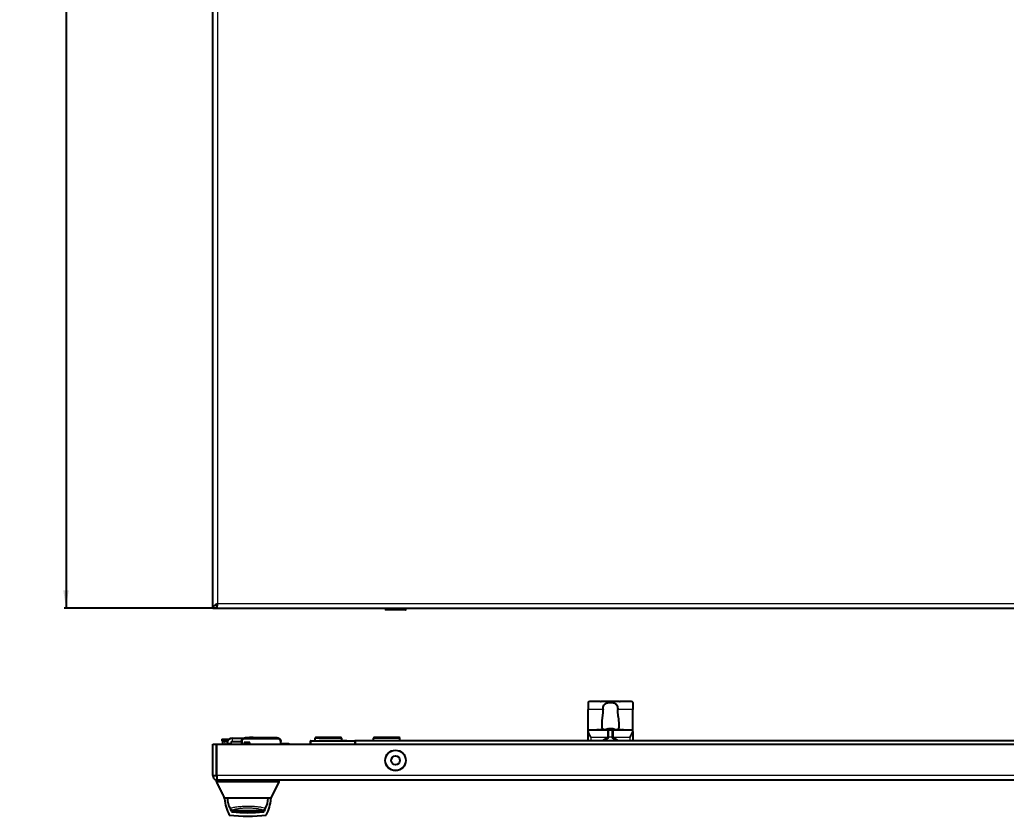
# Model space of a CAD drawing. Header units: millimetres. Extents: x -672 to 1653, y -981 to 741.
# Drawn here: x -672 to -121, y -981 to -536 of the extents above; entities that cross this region are included whole.
import ezdxf

# ---------------------------------------------------------------- set-up
doc = ezdxf.new("R2010")
doc.units = ezdxf.units.MM
doc.linetypes.add('SLD-Сплошная', pattern=[0])
doc.layers.add('FORMAT', color=7, linetype='SLD-Сплошная')
doc.styles.add('SLDTEXTSTYLE0', font='GOTHICI.TTF', dxfattribs={"width": 0.913})
doc.styles.add('SLDTEXTSTYLE1', font='GOTHIC.TTF', dxfattribs={"width": 0.913})
doc.dimstyles.new('SLDDIMSTYLE0', dxfattribs={"dimtxt": 20, "dimasz": 10, "dimexe": 0, "dimexo": 0.0625, "dimgap": 5, "dimtad": 2, "dimdec": 1, "dimrnd": 1e-09, "dimzin": 12, "dimdsep": 46, "dimtxsty": 'SLDTEXTSTYLE0', "dimsah": 1, "dimcen": 0.09, "dimadec": 0, "dimazin": 3, "dimtfac": 1, "dimtofl": 0, "dimtmove": 0, "dimatfit": 3, "dimfxl": 0, "dimfrac": 2, "dimtolj": 1, "dimtzin": 12, "dimarcsym": 0})

# ---------------------------------------------------------------- blocks, each defined once
blk = doc.blocks.new('_D_1')
at = {"layer": 'FORMAT'}
for p, q in [((-561.54, 490.59), (-646.83, 490.59)), ((-645.83, 490.59), (-645.83, -864.41)), ((-561.54, -864.41), (-646.83, -864.41))]:
    blk.add_line(p, q, dxfattribs=at)
for points in [[(-645.83, 490.59), (-647.37, 480.59), (-644.29, 480.59)], [(-645.83, -864.41), (-644.29, -854.41), (-647.37, -854.41)]]:
    blk.add_solid(points, dxfattribs=at)
at = {"layer": 'FORMAT', "insert": (-671.38, -216.47), "char_height": 20, "attachment_point": 1, "rotation": 90, "style": 'SLDTEXTSTYLE1'}
blk.add_mtext('1355', dxfattribs=at)

msp = doc.modelspace()

# ---------------------------------------------------------------- linework, layer by layer
at = {"color": 7, "linetype": 'SLD-Сплошная', "lineweight": 25}
for p, q in [((-563.83, -864.41), (-563.83, 490.59)), ((-563.83, -864.41), (-561.83, -864.41)), ((-561.53, -864.41), (-561.53, -862.41)), ((-561.53, -864.41), (427.87, -864.41)), ((-467.58, -864.41), (-467.58, -865.16)), ((-456.08, -865.16), (-456.08, -864.41)), ((-458.82, -865.41), (-467.33, -865.41)), ((-456.33, -865.41), (-458.82, -865.41)), ((-354.33, -917.18), (-354.33, -921.01)), ((-347.31, -916.61), (-352.83, -916.61)), ((-346.42, -916.56), (-346.94, -916.57)), ((-337.23, -916.51), (-346.42, -916.51)), ((-336.71, -916.57), (-337.23, -916.56)), ((-330.83, -916.61), (-336.34, -916.61)), ((-329.33, -917.18), (-329.33, -921.01)), ((-354.33, -932.51), (-354.33, -921.01)), ((-329.33, -932.51), (-329.33, -921.01)), ((-346.68, -928.29), (-346.68, -930.88)), ((-336.98, -930.88), (-336.98, -928.29)), ((-506.33, -936.51), (-506.83, -937.01)), ((-506.33, -936.51), (-492.33, -936.51)), ((-491.83, -937.01), (-492.33, -936.51)), ((-473.83, -936.51), (-474.33, -937.01)), ((-473.83, -936.51), (-459.83, -936.51)), ((-459.33, -937.01), (-459.83, -936.51)), ((-354.33, -933.39), (-354.33, -932.51)), ((-354.33, -932.51), (-340.83, -932.51)), ((-354.33, -938.51), (-354.33, -933.39)), ((-349.45, -932.41), (-349.45, -932.51)), ((-349.31, -932.41), (-349.31, -932.51)), ((-349.19, -932.41), (-349.19, -932.51)), ((-348.38, -932.41), (-349.19, -932.41)), ((-348.38, -932.41), (-348.38, -932.51)), ((-348.22, -932.41), (-348.22, -932.51)), ((-348.11, -932.41), (-348.11, -932.51)), ((-347.77, -932.41), (-347.77, -932.51)), ((-347.59, -932.41), (-347.59, -932.51)), ((-347.05, -932.41), (-347.05, -932.51)), ((-346.57, -932.41), (-346.57, -932.51)), ((-346.41, -932.41), (-346.41, -932.51)), ((-345.95, -932.41), (-345.95, -932.51)), ((-345.81, -932.41), (-345.81, -932.51)), ((-345.69, -932.41), (-345.69, -932.51)), ((-345.37, -932.41), (-345.37, -932.51)), ((-344.1, -932.41), (-345.21, -932.41)), ((-344.1, -932.41), (-344.1, -932.51)), ((-343.96, -932.41), (-343.96, -932.51)), ((-343.77, -932.41), (-343.77, -932.51)), ((-343.76, -932.41), (-343.76, -932.51)), ((-343.16, -932.41), (-343.76, -932.41)), ((-343.16, -932.41), (-343.16, -932.51)), ((-342.9, -932.19), (-342.92, -931.95)), ((-342.85, -932.19), (-342.89, -931.88)), ((-342.87, -932.04), (-342.86, -931.95)), ((-342.27, -932.41), (-342.84, -932.41)), ((-342.83, -936.51), (-342.83, -932.51)), ((-342.83, -932.51), (-340.83, -932.51)), ((-342.83, -936.51), (-342.83, -936.54)), ((-342.27, -932.41), (-342.27, -932.51)), ((-342.26, -932.41), (-342.26, -932.51)), ((-342.25, -932.41), (-342.08, -932.41)), ((-342.08, -932.41), (-342.08, -932.41)), ((-342.08, -932.41), (-342.08, -932.51)), ((-342.06, -932.41), (-342.06, -932.51)), ((-342.05, -931.92), (-342.05, -931.88)), ((-341.91, -932.41), (-341.91, -932.51)), ((-341.11, -932.41), (-341.91, -932.41)), ((-341.11, -932.41), (-341.11, -932.51)), ((-340.96, -932.41), (-340.96, -932.51)), ((-340.84, -932.41), (-340.84, -932.51)), ((-340.83, -932.51), (-340.83, -936.51)), ((-340.83, -936.54), (-340.83, -936.51)), ((-340.78, -931.96), (-340.77, -931.88)), ((-340.75, -932.44), (-340.56, -932.44)), ((-340.41, -932.08), (-340.4, -931.95)), ((-340.41, -932.41), (-340.41, -932.51)), ((-340.33, -932.51), (-329.33, -932.51)), ((-340.29, -932.41), (-340.29, -932.51)), ((-339.92, -932.41), (-339.92, -932.51)), ((-339.67, -932.41), (-339.67, -932.51)), ((-339.55, -932.41), (-339.55, -932.51)), ((-339.41, -932.41), (-339.41, -932.51)), ((-339.29, -932.41), (-339.29, -932.51)), ((-338.85, -932.41), (-338.85, -932.51)), ((-338.83, -932.41), (-338.85, -932.41)), ((-338.82, -932.41), (-338.82, -932.51)), ((-338.79, -932.41), (-338.79, -932.51)), ((-338.62, -932.41), (-338.62, -932.51)), ((-338.27, -932.41), (-338.27, -932.51)), ((-337.78, -932.41), (-337.78, -932.51)), ((-337.58, -932.41), (-337.58, -932.51)), ((-337.24, -932.41), (-337.24, -932.51)), ((-337.09, -932.41), (-337.09, -932.51)), ((-336.03, -932.41), (-337.09, -932.41)), ((-336.03, -932.41), (-336.03, -932.51)), ((-335.71, -932.41), (-335.71, -932.51)), ((-335.55, -932.41), (-335.55, -932.51)), ((-335.18, -932.41), (-335.18, -932.51)), ((-334.42, -932.41), (-335.18, -932.41)), ((-334.42, -932.41), (-334.42, -932.51)), ((-329.33, -933.39), (-329.33, -932.51)), ((-329.33, -933.39), (-329.33, -938.51)), ((-563.83, -940.51), (-561.83, -940.51)), ((-563.83, -957.91), (-563.83, -940.51)), ((-561.83, -957.91), (-561.83, -940.51)), ((-561.53, -957.91), (-561.53, -940.51)), ((-561.53, -940.51), (427.87, -940.51)), ((-558.83, -937.61), (-558.83, -938.51)), ((-558.83, -937.61), (-556.83, -937.61)), ((-556.83, -938.91), (-558.43, -938.91)), ((-558.23, -940.51), (-558.33, -938.91)), ((-556.83, -937.61), (-554.63, -937.61)), ((-555.62, -938.91), (-556.83, -938.91)), ((-555.83, -940.51), (-555.83, -940.01)), ((-553.83, -940.51), (-553.83, -940.01)), ((-552.83, -937.01), (-546.33, -937.01)), ((-552.83, -939.01), (-547.83, -939.01)), ((-547.83, -938.91), (-547.83, -940.41)), ((-546.43, -939.46), (-546.43, -940.41)), ((-543.23, -939.46), (-546.43, -939.46)), ((-546.43, -940.21), (-543.23, -940.21)), ((-527.83, -936.91), (-545.83, -936.91)), ((-543.23, -940.41), (-543.23, -939.46)), ((-525.83, -940.51), (-525.83, -938.91)), ((-521.43, -940.31), (-525.83, -940.31)), ((-509.33, -940.51), (-509.33, -938.81)), ((-509.03, -938.51), (-484.63, -938.51)), ((-506.83, -937.01), (-506.83, -938.51)), ((-491.83, -937.01), (-506.83, -937.01)), ((-504.47, -938.31), (-504.47, -938.51)), ((-500.66, -938.31), (-500.66, -938.51)), ((-500.66, -938.31), (-499.86, -938.31)), ((-499.86, -938.31), (-499.86, -938.51)), ((-499.86, -938.31), (-497.98, -938.31)), ((-498.53, -938.31), (-498.53, -938.28)), ((-497.98, -938.31), (-497.98, -938.51)), ((-497.98, -938.31), (-496.94, -938.31)), ((-496.94, -938.31), (-496.94, -938.51)), ((-496.94, -938.31), (-495.53, -938.31)), ((-495.37, -938.28), (-495.37, -938.51)), ((-495.28, -938.31), (-495.28, -938.51)), ((-495.28, -938.31), (-493.92, -938.31)), ((-493.92, -938.31), (-493.92, -938.51)), ((-493.92, -938.31), (-491.93, -938.31)), ((-491.93, -938.31), (-491.93, -938.51)), ((-491.93, -938.31), (-488.97, -938.31)), ((-491.83, -938.31), (-491.83, -937.01)), ((-488.97, -938.31), (-488.97, -938.51)), ((350.67, -938.51), (-484.33, -938.51)), ((-484.33, -938.51), (-484.33, -938.81)), ((-484.33, -938.81), (-484.33, -939.46)), ((-484.33, -939.46), (-484.33, -940.51)), ((-474.33, -937.01), (-474.33, -938.51)), ((-459.33, -937.01), (-474.33, -937.01)), ((-459.33, -938.51), (-459.33, -937.01)), ((-563.83, -957.91), (-561.83, -957.91)), ((-561.83, -961.51), (-561.83, -960.51)), ((-561.23, -960.51), (-561.83, -960.51)), ((427.57, -960.51), (-561.23, -960.51)), ((-532.33, -961.51), (-556.33, -961.51)), ((-531.33, -970.51), (-526.8, -961.45)), ((-526.83, -961.51), (-526.83, -960.51)), ((-554.92, -970.51), (-557.33, -970.51)), ((-557.29, -970.51), (-557.29, -970.72)), ((-533.73, -970.51), (-554.92, -970.51)), ((-531.33, -970.51), (-533.73, -970.51)), ((-531.37, -970.72), (-531.37, -970.51)), ((-550.16, -977.49), (-550.01, -977.49)), ((-550.16, -977.5), (-538.56, -977.5))]:
    msp.add_line(p, q, dxfattribs=at)
at = {"color": 7, "linetype": 'SLD-Сплошная', "lineweight": 18}
for p, q in [((-561.23, -265.76), (-561.23, -861.81)), ((-561.23, -861.81), (427.57, -861.81)), ((-467.58, -865.16), (-458.68, -865.16)), ((-458.68, -865.16), (-456.08, -865.16)), ((-345.92, -921.01), (-354.33, -921.01)), ((-329.33, -921.01), (-337.73, -921.01)), ((-352.83, -936.51), (-352.83, -938.51)), ((-352.83, -936.51), (-343.33, -936.51)), ((-345.21, -932.41), (-345.21, -932.51)), ((-343.33, -936.51), (-343.33, -932.51)), ((-343.33, -936.54), (-343.33, -936.51)), ((-343.33, -936.51), (-342.83, -936.51)), ((-343.33, -936.54), (-342.83, -936.54)), ((-340.83, -936.51), (-342.83, -936.51)), ((-340.83, -936.51), (-340.33, -936.51)), ((-340.83, -936.54), (-340.33, -936.54)), ((-340.33, -932.51), (-340.33, -936.51)), ((-340.33, -936.51), (-340.33, -936.54)), ((-340.33, -936.51), (-330.83, -936.51)), ((-330.83, -938.51), (-330.83, -936.51)), ((-558.83, -938.51), (-556.83, -938.51)), ((-557.32, -938.91), (-557.23, -940.51)), ((-556.83, -937.61), (-556.83, -938.51)), ((-556.83, -938.91), (-556.83, -938.51)), ((-556.83, -938.51), (-555.42, -938.51)), ((-553.83, -940.01), (-555.83, -940.01)), ((-552.83, -939.01), (-552.83, -937.01)), ((-547.33, -940.51), (-547.33, -938.91)), ((-545.83, -937.41), (-527.83, -937.41)), ((-526.33, -938.91), (-526.33, -940.51)), ((-521.43, -940.51), (-521.43, -940.31)), ((-509.03, -938.81), (-509.33, -938.81)), ((-509.03, -938.51), (-509.03, -938.81)), ((-484.63, -938.81), (-509.03, -938.81)), ((-509.03, -938.81), (-509.03, -940.51)), ((-503.23, -938.31), (-503.23, -938.51)), ((-484.63, -938.51), (-484.63, -938.81)), ((-484.63, -940.51), (-484.63, -938.81)), ((-484.33, -938.81), (-484.63, -938.81)), ((-343.69, -937.02), (-343.55, -937.5)), ((-340.1, -937.5), (-339.96, -937.02)), ((427.87, -957.91), (-561.53, -957.91)), ((-556.33, -961.51), (-556.33, -960.51)), ((-532.33, -961.51), (-532.33, -960.51))]:
    msp.add_line(p, q, dxfattribs=at)
at = {"color": 7, "linetype": 'SLD-Сплошная', "lineweight": 25, "flags": 128}
for points in [[(-553.44, -977.94), (-553.8, -977.05), (-553.91, -976.77)], [(-534.63, -976.45), (-534.85, -977.05), (-535.21, -977.94)]]:
    msp.add_lwpolyline(points, dxfattribs=at)
at = {"color": 7, "linetype": 'SLD-Сплошная', "lineweight": 25}
for radius in [5.75, 2.5]:
    msp.add_circle((-461.83, -949.51), radius, dxfattribs=at)
at = {"color": 7, "linetype": 'SLD-Сплошная', "lineweight": 18}
msp.add_circle((-461.83, -949.51), 5.5, dxfattribs=at)
at = {"color": 7, "linetype": 'SLD-Сплошная', "lineweight": 25}
for centre, radius, start, end in [((-467.33, -865.16), 0.25, 180, 270), ((-456.33, -865.16), 0.25, 270, 0), ((-341.83, -939.81), 8, 98.4177, 108.4444), ((-341.8, -936.15), 4.34, 104.9946, 114.6637), ((-343.14, -937.72), 5.54, 85.1407, 94.8593), ((-343.83, -936.54), 1, 286.0134, 0), ((-342.79, -931.98), 0.133, 135.21, 169.838), ((-341.77, -939.91), 8.03, 91.9998, 97.8361), ((-341.42, -933.56), 1.85, 119.6719, 132.7372), ((-341.35, -938.38), 6.5, 92.2465, 98.7173), ((-342.3, -938.33), 6.45, 85.7754, 87.764), ((-341.88, -939.91), 8.03, 82.1639, 88.0002), ((-339.83, -936.54), 1, 180, 253.9866), ((-341.98, -936.23), 4.43, 65.1575, 74.4573), ((-340.89, -933.51), 1.64, 72.5824, 85.536), ((-341.83, -939.81), 8, 70.1778, 81.5823), ((-341.82, -938.84), 7.03, 70.8069, 78.4341), ((-339.81, -934.54), 2.36, 82.549, 97.451), ((-558.43, -938.51), 0.4, 180, 270), ((-552.83, -940.01), 3, 90, 180), ((-552.83, -940.01), 1, 90, 180), ((-521.43, -940.91), 0.6, 41.8103, 90), ((-509.03, -938.81), 0.3, 90, 180), ((-484.63, -938.81), 0.3, 0, 90), ((-341.83, -943.51), 6.25, 106.0134, 126.8699), ((-341.83, -943.51), 6.25, 53.1301, 73.9866), ((-565.26, -970.72), 7.98, 358.267, 359.9999), ((-530.44, -968.15), 27, 185.961, 206.1695), ((-544.33, -970.51), 11.4, 180, 210.8742), ((-544.33, -970.51), 11.4, 329.0561, 0), ((-558.22, -968.15), 27, 333.8305, 354.0392), ((-523.39, -970.72), 7.98, 180, 181.7325), ((-544.33, -898.72), 82, 262.7534, 277.2466), ((-552.98, -977.74), 0.5, 203.0437, 263.7491), ((-544.33, -898.72), 80, 263.7491, 276.2509), ((-535.67, -977.74), 0.5, 276.2509, 336.9563)]:
    msp.add_arc(centre, radius, start, end, dxfattribs=at)
at = {"color": 7, "linetype": 'SLD-Сплошная', "lineweight": 18}
for centre, radius, start, end in [((-343.83, -936.54), 0.5, 286.0134, 0), ((-339.83, -936.54), 0.5, 180, 253.9866), ((-341.83, -943.51), 6.75, 106.0134, 132.2054), ((-341.83, -943.51), 6.75, 47.7946, 73.9866)]:
    msp.add_arc(centre, radius, start, end, dxfattribs=at)
at = {"color": 7, "linetype": 'SLD-Сплошная', "lineweight": 25}
for points, knots in [([(-561.23, -861.81), (-561.57, -862.03), (-561.91, -862.25), (-562.54, -862.68), (-562.82, -862.9), (-563.31, -863.33), (-563.5, -863.55), (-563.76, -863.98), (-563.83, -864.2), (-563.83, -864.41)], [0, 0, 0, 0, 0.25, 0.25, 0.5, 0.5, 0.75, 0.75, 1, 1, 1, 1]), ([(-561.23, -861.81), (-561.38, -862.25), (-561.54, -862.68), (-561.76, -863.55), (-561.83, -863.98), (-561.83, -864.41)], [0, 0, 0, 0, 0.5, 0.5, 1, 1, 1, 1]), ([(-561.53, -864.41), (-561.5, -864.41), (-561.48, -864.34), (-561.43, -864.08), (-561.4, -863.89), (-561.35, -863.41), (-561.33, -863.12), (-561.28, -862.49), (-561.25, -862.15), (-561.23, -861.81)], [0, 0, 0, 0, 0.25, 0.25, 0.5, 0.5, 0.75, 0.75, 1, 1, 1, 1]), ([(-561.53, -862.41), (-561.48, -862.41), (-561.43, -862.35), (-561.33, -862.13), (-561.28, -861.97), (-561.23, -861.81)], [0, 0, 0, 0, 0.5, 0.5, 1, 1, 1, 1]), ([(-352.83, -916.61), (-352.99, -916.62), (-353.33, -916.62), (-353.78, -916.69), (-354.12, -916.81), (-354.3, -916.97), (-354.32, -917.12), (-354.33, -917.18)], [0, 0, 0, 0, 0.2129, 0.425707, 0.640613, 0.853382, 1, 1, 1, 1]), ([(-347.31, -916.61), (-347.21, -916.6), (-347.08, -916.59), (-346.96, -916.57), (-346.94, -916.57)], [0, 0, 0, 0, 0.7894027, 1, 1, 1, 1]), ([(-345.92, -921.01), (-345.9, -920.6), (-345.86, -919.77), (-345.49, -918.67), (-344.85, -917.87), (-343.92, -917.38), (-342.77, -917.13), (-341.44, -917.09), (-340.09, -917.26), (-338.97, -917.73), (-338.24, -918.53), (-337.85, -919.56), (-337.74, -920.42), (-337.73, -920.91), (-337.73, -921.01)], [0, 0, 0, 0, 0.088505, 0.177138, 0.262858, 0.344694, 0.430485, 0.525193, 0.625645, 0.723911, 0.812494, 0.894483, 0.978997, 1, 1, 1, 1]), ([(-336.71, -916.57), (-336.69, -916.57), (-336.58, -916.59), (-336.45, -916.6), (-336.34, -916.61)], [0, 0, 0, 0, 0.161974, 1, 1, 1, 1]), ([(-329.33, -917.18), (-329.34, -917.09), (-329.37, -916.93), (-329.61, -916.77), (-329.97, -916.67), (-330.4, -916.62), (-330.69, -916.62), (-330.83, -916.61)], [0, 0, 0, 0, 0.205683, 0.411346, 0.618649, 0.832339, 1, 1, 1, 1]), ([(-345.92, -921.01), (-345.97, -922.01), (-346.08, -924.15), (-346.6, -926.59), (-346.66, -927.9), (-346.68, -928.29)], [0, 0, 0, 0, 0.378823, 0.812228, 1, 1, 1, 1]), ([(-336.98, -928.29), (-337.06, -927.38), (-337.23, -925.53), (-337.7, -922.93), (-337.73, -921.4), (-337.73, -921.01)], [0, 0, 0, 0, 0.417668, 0.852903, 1, 1, 1, 1]), ([(-346.68, -930.88), (-346.63, -931.15), (-346.55, -931.7), (-345.76, -932.15), (-344.76, -932.36), (-343.99, -932.39), (-343.71, -932.41)], [0, 0, 0, 0, 0.289157, 0.579411, 0.847533, 1, 1, 1, 1]), ([(-339.82, -932.41), (-339.38, -932.37), (-338.48, -932.31), (-337.54, -932), (-337.04, -931.51), (-337, -931.07), (-336.98, -930.88)], [0, 0, 0, 0, 0.255921, 0.530677, 0.799973, 1, 1, 1, 1]), ([(-354.33, -933.39), (-354.3, -933.56), (-354.25, -933.98), (-353.78, -934.93), (-353.25, -935.82), (-352.9, -936.39), (-352.83, -936.51), (-352.83, -936.51)], [0, 0, 0, 0, 0.19414, 0.485275, 0.898779, 0.996769, 1, 1, 1, 1]), ([(-349.31, -932.41), (-349.33, -932.41), (-349.37, -932.41), (-349.42, -932.41), (-349.45, -932.41), (-349.45, -932.41), (-349.45, -932.41)], [0, 0, 0, 0, 0.280836, 0.55925, 0.779182, 1, 1, 1, 1]), ([(-349.19, -932.41), (-349.19, -932.41), (-349.19, -932.41), (-349.21, -932.41), (-349.26, -932.41), (-349.29, -932.41), (-349.31, -932.41)], [0, 0, 0, 0, 0.280888, 0.559482, 0.77927, 1, 1, 1, 1]), ([(-348.22, -932.41), (-348.24, -932.41), (-348.28, -932.41), (-348.33, -932.41), (-348.36, -932.41), (-348.38, -932.41)], [0, 0, 0, 0, 0.280638, 0.560877, 1, 1, 1, 1]), ([(-348.11, -932.41), (-348.11, -932.41), (-348.11, -932.41), (-348.14, -932.41), (-348.18, -932.41), (-348.21, -932.41), (-348.22, -932.41)], [0, 0, 0, 0, 0.280941, 0.559114, 0.779089, 1, 1, 1, 1]), ([(-347.59, -932.41), (-347.65, -932.41), (-347.75, -932.41), (-347.77, -932.41), (-347.77, -932.41)], [0, 0, 0, 0, 0.559312, 1, 1, 1, 1]), ([(-347.05, -932.41), (-347.11, -932.41), (-347.23, -932.41), (-347.43, -932.41), (-347.53, -932.41), (-347.59, -932.41)], [0, 0, 0, 0, 0.280496, 0.560765, 1, 1, 1, 1]), ([(-346.57, -932.41), (-346.64, -932.41), (-346.77, -932.41), (-346.97, -932.41), (-347.05, -932.41)], [0, 0, 0, 0, 0.560137, 1, 1, 1, 1]), ([(-346.41, -932.41), (-346.41, -932.41), (-346.42, -932.41), (-346.53, -932.41), (-346.57, -932.41)], [0, 0, 0, 0, 0.559914, 1, 1, 1, 1]), ([(-345.81, -932.41), (-345.83, -932.41), (-345.87, -932.41), (-345.92, -932.41), (-345.95, -932.41), (-345.95, -932.41), (-345.95, -932.41)], [0, 0, 0, 0, 0.280765, 0.559178, 0.779175, 1, 1, 1, 1]), ([(-345.69, -932.41), (-345.69, -932.41), (-345.69, -932.41), (-345.72, -932.41), (-345.76, -932.41), (-345.79, -932.41), (-345.81, -932.41)], [0, 0, 0, 0, 0.280828, 0.559417, 0.779393, 1, 1, 1, 1]), ([(-345.21, -932.41), (-345.24, -932.41), (-345.28, -932.41), (-345.34, -932.41), (-345.37, -932.41), (-345.37, -932.41), (-345.37, -932.41)], [0, 0, 0, 0, 0.280951, 0.559967, 0.779431, 1, 1, 1, 1]), ([(-343.96, -932.41), (-343.96, -932.41), (-343.96, -932.41), (-344, -932.41), (-344.05, -932.41), (-344.08, -932.41), (-344.1, -932.41)], [0, 0, 0, 0, 0.280713, 0.558701, 0.779045, 1, 1, 1, 1]), ([(-343.76, -932.41), (-343.76, -932.41), (-343.77, -932.41), (-343.77, -932.41), (-343.77, -932.41)], [0, 0, 0, 0, 0.560081, 1, 1, 1, 1]), ([(-343.33, -932.51), (-343.33, -932.51), (-343.32, -932.51), (-343.32, -932.51), (-343.3, -932.51), (-343.27, -932.51), (-343.15, -932.51), (-342.93, -932.51), (-342.86, -932.51), (-342.83, -932.51)], [0, 0, 0, 0, 0.00167, 0.003889, 0.009531, 0.034361, 0.132751, 0.526214, 1, 1, 1, 1]), ([(-342.99, -932.41), (-343.01, -932.41), (-343.05, -932.41), (-343.13, -932.41), (-343.15, -932.41), (-343.16, -932.41)], [0, 0, 0, 0, 0.281226, 0.561522, 1, 1, 1, 1]), ([(-342.26, -932.41), (-342.26, -932.41), (-342.26, -932.41), (-342.26, -932.41), (-342.27, -932.41)], [0, 0, 0, 0, 0.559504, 1, 1, 1, 1]), ([(-341.91, -932.41), (-341.93, -932.41), (-341.97, -932.41), (-342.03, -932.41), (-342.06, -932.41), (-342.06, -932.41), (-342.06, -932.41)], [0, 0, 0, 0, 0.280855, 0.559718, 0.779518, 1, 1, 1, 1]), ([(-340.96, -932.41), (-340.99, -932.41), (-341.03, -932.41), (-341.08, -932.41), (-341.1, -932.41), (-341.11, -932.41), (-341.11, -932.41)], [0, 0, 0, 0, 0.280813, 0.559099, 0.77917, 1, 1, 1, 1]), ([(-340.84, -932.41), (-340.84, -932.41), (-340.85, -932.41), (-340.87, -932.41), (-340.92, -932.41), (-340.95, -932.41), (-340.96, -932.41)], [0, 0, 0, 0, 0.280912, 0.559405, 0.779108, 1, 1, 1, 1]), ([(-340.83, -932.51), (-340.79, -932.51), (-340.71, -932.51), (-340.45, -932.51), (-340.33, -932.51), (-340.33, -932.51)], [0, 0, 0, 0, 0.475461, 0.994056, 1, 1, 1, 1]), ([(-340.41, -932.41), (-340.43, -932.41), (-340.48, -932.41), (-340.53, -932.41), (-340.55, -932.41), (-340.56, -932.41), (-340.56, -932.41)], [0, 0, 0, 0, 0.280888, 0.559023, 0.779155, 1, 1, 1, 1]), ([(-340.29, -932.41), (-340.29, -932.41), (-340.3, -932.41), (-340.32, -932.41), (-340.37, -932.41), (-340.4, -932.41), (-340.41, -932.41)], [0, 0, 0, 0, 0.2809, 0.559498, 0.779148, 1, 1, 1, 1]), ([(-339.92, -932.41), (-339.98, -932.41), (-340.09, -932.41), (-340.22, -932.41), (-340.29, -932.41), (-340.29, -932.41), (-340.29, -932.41)], [0, 0, 0, 0, 0.280935, 0.559487, 0.779245, 1, 1, 1, 1]), ([(-339.67, -932.41), (-339.71, -932.41), (-339.79, -932.41), (-339.88, -932.41), (-339.92, -932.41)], [0, 0, 0, 0, 0.559441, 1, 1, 1, 1]), ([(-339.55, -932.41), (-339.55, -932.41), (-339.56, -932.41), (-339.64, -932.41), (-339.67, -932.41)], [0, 0, 0, 0, 0.5603128, 1, 1, 1, 1]), ([(-339.41, -932.41), (-339.43, -932.41), (-339.47, -932.41), (-339.52, -932.41), (-339.55, -932.41), (-339.55, -932.41), (-339.55, -932.41)], [0, 0, 0, 0, 0.28091, 0.559174, 0.779166, 1, 1, 1, 1]), ([(-339.29, -932.41), (-339.29, -932.41), (-339.29, -932.41), (-339.31, -932.41), (-339.36, -932.41), (-339.39, -932.41), (-339.41, -932.41)], [0, 0, 0, 0, 0.280849, 0.55949, 0.779158, 1, 1, 1, 1]), ([(-338.79, -932.41), (-338.8, -932.41), (-338.81, -932.41), (-338.82, -932.41), (-338.82, -932.41)], [0, 0, 0, 0, 0.560691, 1, 1, 1, 1]), ([(-338.62, -932.41), (-338.66, -932.41), (-338.72, -932.41), (-338.77, -932.41), (-338.79, -932.41)], [0, 0, 0, 0, 0.559542, 1, 1, 1, 1]), ([(-338.27, -932.41), (-338.34, -932.41), (-338.46, -932.41), (-338.57, -932.41), (-338.62, -932.41)], [0, 0, 0, 0, 0.560514, 1, 1, 1, 1]), ([(-337.78, -932.41), (-337.86, -932.41), (-337.99, -932.41), (-338.19, -932.41), (-338.27, -932.41)], [0, 0, 0, 0, 0.5592171, 1, 1, 1, 1]), ([(-337.58, -932.41), (-337.59, -932.41), (-337.6, -932.41), (-337.73, -932.41), (-337.78, -932.41)], [0, 0, 0, 0, 0.5603404, 1, 1, 1, 1]), ([(-337.09, -932.41), (-337.11, -932.41), (-337.15, -932.41), (-337.21, -932.41), (-337.24, -932.41), (-337.24, -932.41), (-337.24, -932.41)], [0, 0, 0, 0, 0.280872, 0.559701, 0.779382, 1, 1, 1, 1]), ([(-335.55, -932.41), (-335.6, -932.41), (-335.7, -932.41), (-335.71, -932.41), (-335.71, -932.41)], [0, 0, 0, 0, 0.558947, 1, 1, 1, 1]), ([(-335.18, -932.41), (-335.25, -932.41), (-335.39, -932.41), (-335.5, -932.41), (-335.55, -932.41)], [0, 0, 0, 0, 0.559747, 1, 1, 1, 1]), ([(-330.83, -936.51), (-330.82, -936.51), (-330.76, -936.39), (-330.4, -935.82), (-329.88, -934.93), (-329.41, -933.98), (-329.35, -933.56), (-329.33, -933.39)], [0, 0, 0, 0, 0.003231, 0.101221, 0.514725, 0.80586, 1, 1, 1, 1]), ([(-543.44, -936.61), (-543.44, -936.61), (-543.44, -936.61), (-543.38, -936.61), (-543.24, -936.61), (-542.92, -936.61), (-542.59, -936.61), (-542.38, -936.61)], [0, 0, 0, 0, 0.124693, 0.187182, 0.249773, 0.500039, 1, 1, 1, 1]), ([(-542.38, -936.61), (-542.23, -936.61), (-542.01, -936.61), (-541.73, -936.61), (-541.54, -936.61), (-541.4, -936.61), (-541.29, -936.61), (-541.28, -936.61), (-541.27, -936.61)], [0, 0, 0, 0, 0.250089, 0.382495, 0.500259, 0.622163, 0.750133, 1, 1, 1, 1]), ([(-504.47, -938.31), (-504.29, -938.31), (-503.95, -938.31), (-503.46, -938.31), (-503.23, -938.31)], [0, 0, 0, 0, 0.5368, 1, 1, 1, 1]), ([(-503.23, -938.31), (-502.86, -938.31), (-502.16, -938.31), (-501.31, -938.31), (-500.86, -938.31), (-500.83, -938.31)], [0, 0, 0, 0, 0.522437, 0.975649, 1, 1, 1, 1]), ([(-563.83, -957.91), (-563.83, -958.08), (-563.81, -958.25), (-563.74, -958.58), (-563.69, -958.75), (-563.56, -959.06), (-563.48, -959.21), (-563.29, -959.5), (-563.18, -959.63), (-562.94, -959.87), (-562.81, -959.98), (-562.53, -960.17), (-562.38, -960.25), (-561.9, -960.44), (-561.57, -960.51), (-561.23, -960.51)], [0, 0, 0, 0, 0.125, 0.125, 0.25, 0.25, 0.375, 0.375, 0.5, 0.5, 0.625, 0.625, 0.75, 0.75, 1, 1, 1, 1]), ([(-561.83, -957.91), (-561.83, -958.07), (-561.76, -958.22), (-561.54, -958.44), (-561.38, -958.51), (-561.23, -958.51)], [0, 0, 0, 0, 0.5, 0.5, 1, 1, 1, 1]), ([(-561.23, -960.51), (-561.25, -960.51), (-561.28, -960.44), (-561.33, -960.18), (-561.35, -959.99), (-561.4, -959.51), (-561.43, -959.22), (-561.48, -958.59), (-561.5, -958.25), (-561.53, -957.91)], [0, 0, 0, 0, 0.25, 0.25, 0.5, 0.5, 0.75, 0.75, 1, 1, 1, 1]), ([(-561.85, -961.45), (-561.47, -962.22), (-560.66, -963.84), (-559.54, -966.08), (-558.4, -968.36), (-557.7, -969.77), (-557.33, -970.51)], [0, 0, 0, 0, 0.2163272, 0.4539552, 0.7147448, 1, 1, 1, 1]), ([(-556.33, -961.51), (-556.94, -961.51), (-558.18, -961.51), (-559.83, -961.51), (-561.07, -961.51), (-561.73, -961.51), (-561.8, -961.51), (-561.83, -961.51)], [0, 0, 0, 0, 0.214694, 0.429388, 0.644082, 0.858775, 1, 1, 1, 1]), ([(-526.83, -961.51), (-526.89, -961.51), (-527.01, -961.51), (-527.96, -961.51), (-529.35, -961.51), (-530.9, -961.51), (-531.92, -961.51), (-532.33, -961.51)], [0, 0, 0, 0, 0.21469, 0.42938, 0.644073, 0.858767, 1, 1, 1, 1]), ([(-554.09, -976.39), (-553.97, -976.54), (-553.74, -976.85), (-553.3, -977.13), (-552.89, -977.3), (-552.5, -977.39), (-551.99, -977.46), (-551.23, -977.49), (-550.52, -977.5), (-550.06, -977.49), (-550.01, -977.49)], [0, 0, 0, 0, 0.086907, 0.170444, 0.253995, 0.352832, 0.493755, 0.750586, 0.975401, 1, 1, 1, 1]), ([(-552.08, -977.73), (-551.99, -977.7), (-551.82, -977.64), (-550.5, -977.66), (-548.54, -977.71), (-546.09, -977.76), (-543.44, -977.77), (-540.9, -977.73), (-538.74, -977.67), (-537.2, -977.64), (-536.48, -977.68), (-536.63, -977.81), (-537.64, -978.01), (-539.41, -978.23), (-541.74, -978.4), (-544.35, -978.46), (-546.95, -978.4), (-549.25, -978.23), (-551, -978.01), (-551.94, -977.83), (-552.04, -977.76), (-552.08, -977.73)], [0, 0, 0, 0, 0.053435, 0.106868, 0.160358, 0.213991, 0.267619, 0.321181, 0.374779, 0.42843, 0.481983, 0.5354, 0.588925, 0.642773, 0.696736, 0.750367, 0.803567, 0.856759, 0.910369, 0.964326, 1, 1, 1, 1]), ([(-539.73, -977.49), (-539.53, -977.49), (-538.87, -977.5), (-537.95, -977.5), (-536.97, -977.47), (-536.34, -977.42), (-535.79, -977.31), (-535.32, -977.12), (-534.85, -976.81), (-534.65, -976.49), (-534.57, -976.35)], [0, 0, 0, 0, 0.083733, 0.271555, 0.468927, 0.681743, 0.781788, 0.862953, 0.941144, 1, 1, 1, 1])]:
    msp.add_open_spline(points, degree=3, knots=knots, dxfattribs=at)
for points in [[(-547.83, -938.91), (-547.8, -938.65), (-547.74, -938.12), (-547.27, -937.46), (-546.61, -937), (-546.09, -936.94), (-545.83, -936.91)], [(-527.83, -936.91), (-527.56, -936.94), (-527.04, -937), (-526.38, -937.46), (-525.92, -938.12), (-525.86, -938.65), (-525.83, -938.91)]]:
    msp.add_open_spline(points, degree=3, dxfattribs=at)
at = {"color": 7, "linetype": 'SLD-Сплошная', "lineweight": 18}
for points in [[(-547.33, -938.91), (-547.39, -938.91), (-547.52, -938.91), (-547.69, -938.91), (-547.8, -938.91), (-547.82, -938.91), (-547.83, -938.91)], [(-547.33, -938.91), (-547.3, -938.71), (-547.26, -938.32), (-546.91, -937.82), (-546.42, -937.48), (-546.02, -937.43), (-545.83, -937.41)], [(-545.83, -936.91), (-545.83, -936.92), (-545.83, -936.93), (-545.83, -937.05), (-545.83, -937.21), (-545.83, -937.34), (-545.83, -937.41)], [(-527.83, -937.41), (-527.83, -937.34), (-527.83, -937.21), (-527.83, -937.05), (-527.83, -936.93), (-527.83, -936.92), (-527.83, -936.91)], [(-527.83, -937.41), (-527.63, -937.43), (-527.24, -937.48), (-526.74, -937.82), (-526.39, -938.32), (-526.35, -938.71), (-526.33, -938.91)], [(-526.33, -938.91), (-526.26, -938.91), (-526.13, -938.91), (-525.96, -938.91), (-525.85, -938.91), (-525.83, -938.91), (-525.83, -938.91)]]:
    msp.add_open_spline(points, degree=3, dxfattribs=at)
for points, knots in [([(-554.02, -976.32), (-554.03, -976.26), (-554.08, -976.11), (-552.79, -975.76), (-550.52, -975.37), (-547.84, -975.12), (-544.98, -975), (-542.07, -975.04), (-539.06, -975.26), (-536.58, -975.61), (-535.01, -975.98), (-534.34, -976.24), (-534.58, -976.31), (-534.61, -976.32)], [0, 0, 0, 0, 0.080358, 0.189165, 0.296875, 0.401927, 0.469214, 0.569403, 0.669558, 0.770526, 0.874295, 0.980961, 1, 1, 1, 1]), ([(-538.56, -977.49), (-538.37, -977.49), (-537.45, -977.5), (-536.55, -977.45), (-536.07, -977.29), (-536.6, -977.02), (-537.95, -976.7), (-539.97, -976.4), (-542.46, -976.21), (-544.87, -976.18), (-547.23, -976.28), (-549.44, -976.49), (-551.33, -976.82), (-552.39, -977.14), (-552.49, -977.37), (-551.77, -977.48), (-550.67, -977.49), (-550.16, -977.49)], [0, 0, 0, 0, 0.019237, 0.094456, 0.169947, 0.244138, 0.315947, 0.385269, 0.453516, 0.521522, 0.567246, 0.638978, 0.71315, 0.788639, 0.863863, 0.937348, 1, 1, 1, 1])]:
    msp.add_open_spline(points, degree=3, knots=knots, dxfattribs=at)

# ---------------------------------------------------------------- dimensions: what is measured, and where the dimension line sits
at = {"layer": 'FORMAT'}
dim = msp.add_linear_dim(base=(-645.83, -864.41), p1=(-561.53, 490.59), p2=(-561.53, -864.41), angle=90, dimstyle='SLDDIMSTYLE0', dxfattribs=at)
dim.commit()
dim.dimension.update_dxf_attribs({"geometry": '_D_1', "text_midpoint": (-645.83, -186.91), "dimtype": 160})

doc.saveas('drawing.dxf')
